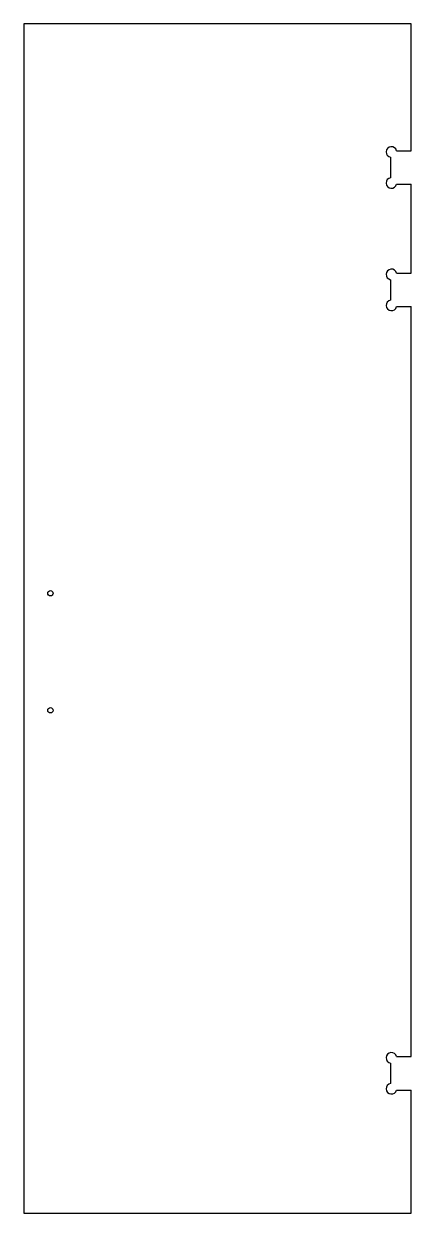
# Model space of a CAD drawing. Header units: metres. Extents: x 15527 to 16255, y -6003 to -3768.
import ezdxf

# ---------------------------------------------------------------- set-up
doc = ezdxf.new("R2010")
doc.units = ezdxf.units.M

msp = doc.modelspace()

# ---------------------------------------------------------------- linework, layer by layer
for p, q in [((15526.9, -3768.2), (15526.9, -6003.2)), ((16254.9, -3768.2), (15526.9, -3768.2)), ((16254.9, -4006.7), (16254.9, -3768.2)), ((16215.9, -4019), (16215.9, -4057.4)), ((16227.6, -4006.7), (16254.9, -4006.7)), ((16227.6, -4069.7), (16254.9, -4069.7)), ((16254.9, -4236.7), (16254.9, -4069.7)), ((16227.6, -4236.7), (16254.9, -4236.7)), ((16215.9, -4249), (16215.9, -4287.4)), ((16227.6, -4299.7), (16254.9, -4299.7)), ((16254.9, -5708.7), (16254.9, -4299.7)), ((16215.9, -5721), (16215.9, -5759.4)), ((16227.6, -5708.7), (16254.9, -5708.7)), ((16227.6, -5771.7), (16254.9, -5771.7)), ((16254.9, -6003.2), (16254.9, -5771.7)), ((15526.9, -6003.2), (16254.9, -6003.2))]:
    msp.add_line(p, q)
for centre in [(15576.9, -4838.2), (15576.9, -5058.2)]:
    msp.add_circle(centre, 5)
for centre, start, end in [((16217.9, -4009.2), 14.4775, 258.463), ((16217.9, -4067.2), 101.537, 345.5225), ((16217.9, -4239.2), 14.4775, 258.463), ((16217.9, -4297.2), 101.537, 345.5225), ((16217.9, -5711.2), 14.4775, 258.463), ((16217.9, -5769.2), 101.537, 345.5225)]:
    msp.add_arc(centre, 10, start, end)

doc.saveas('drawing.dxf')
